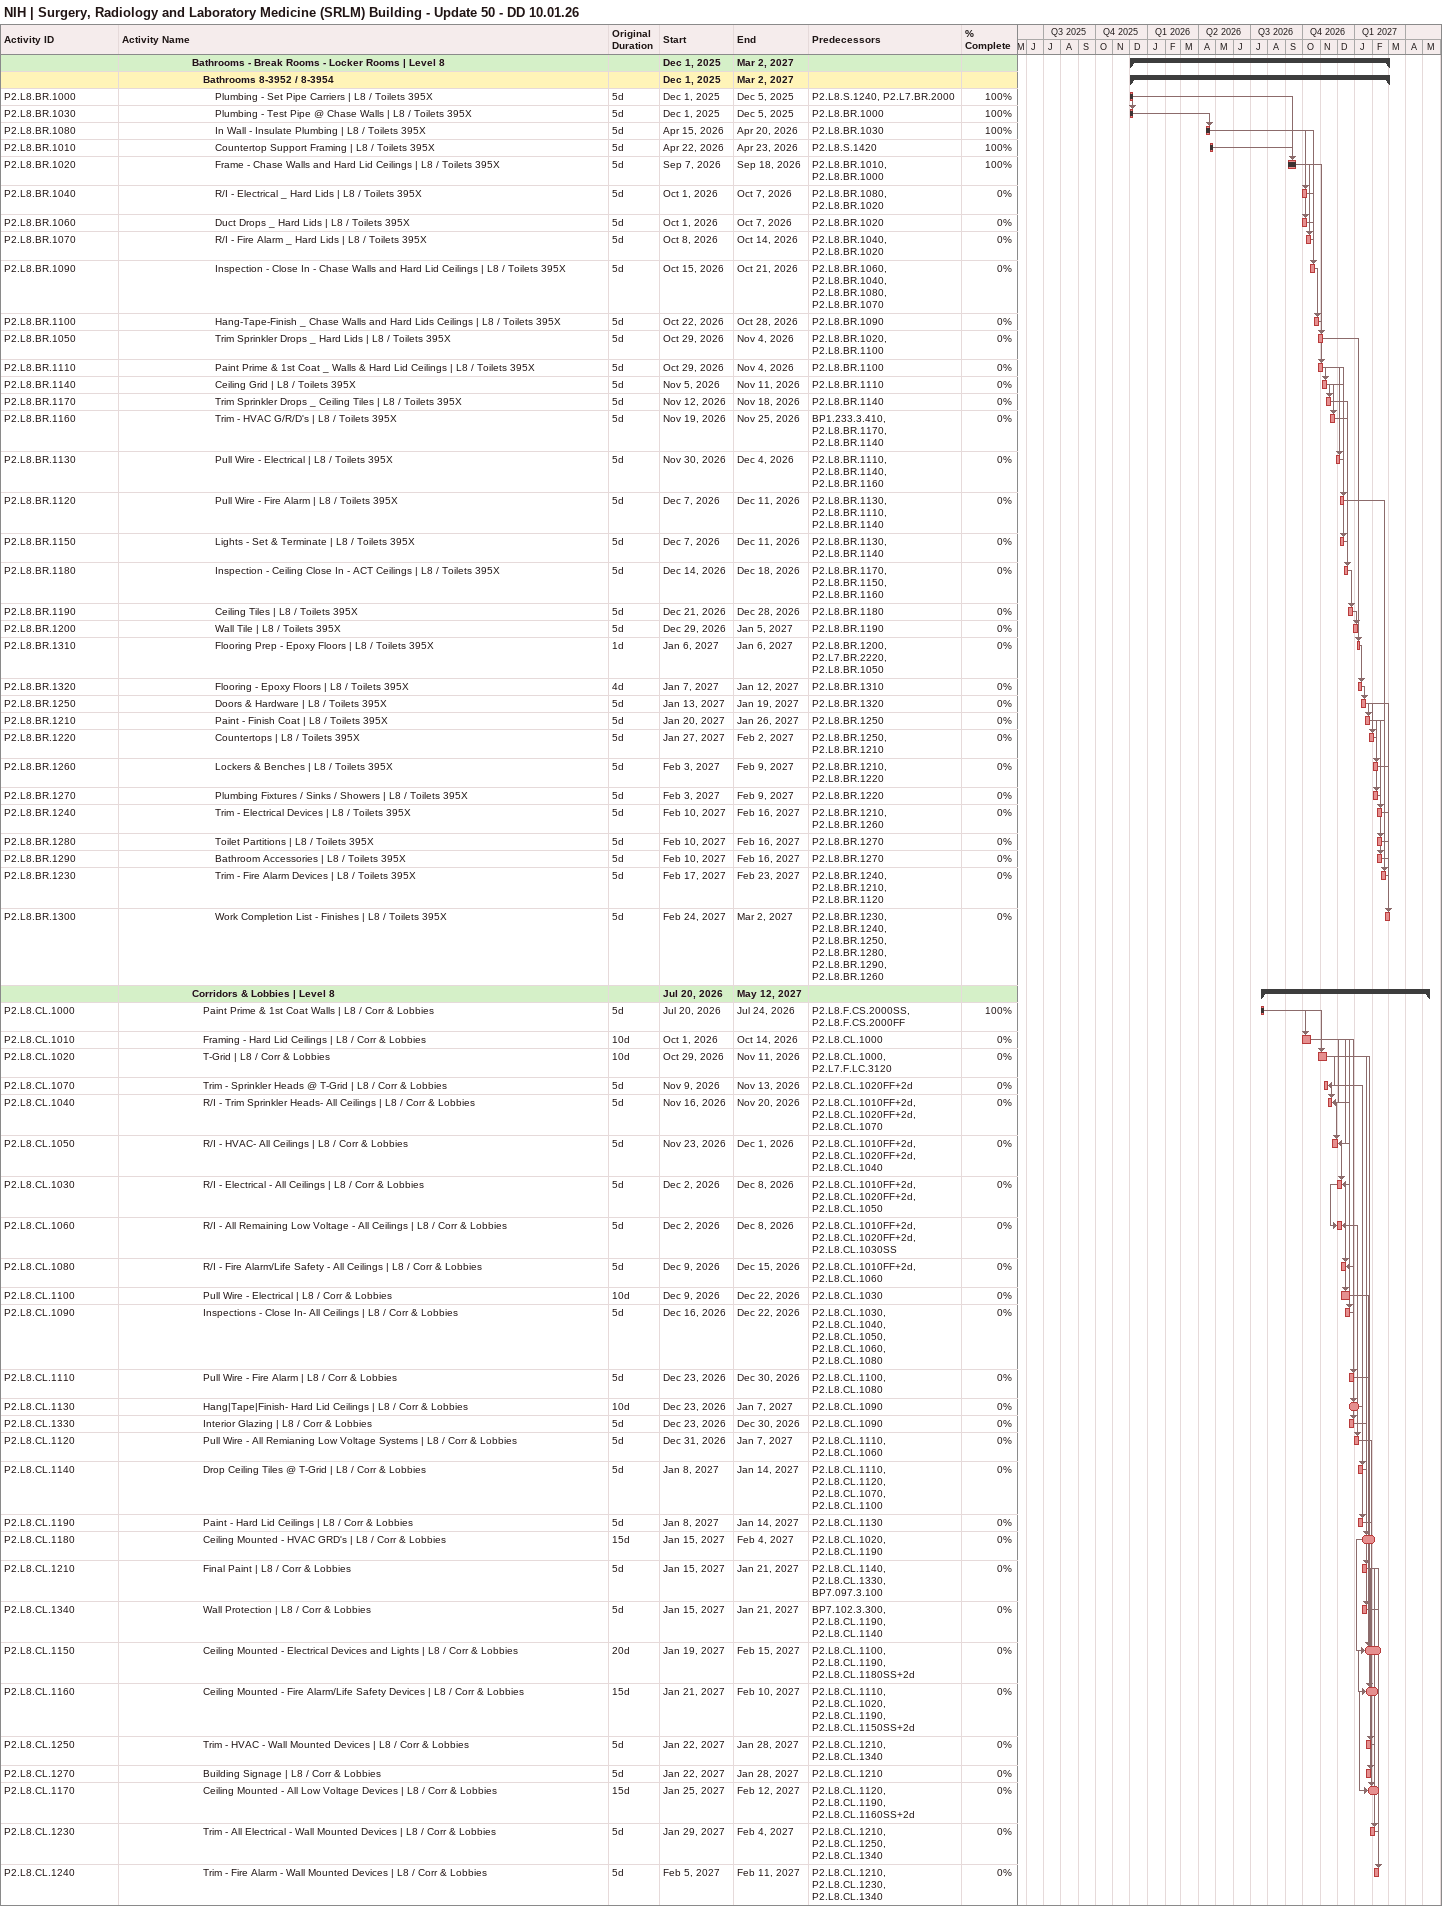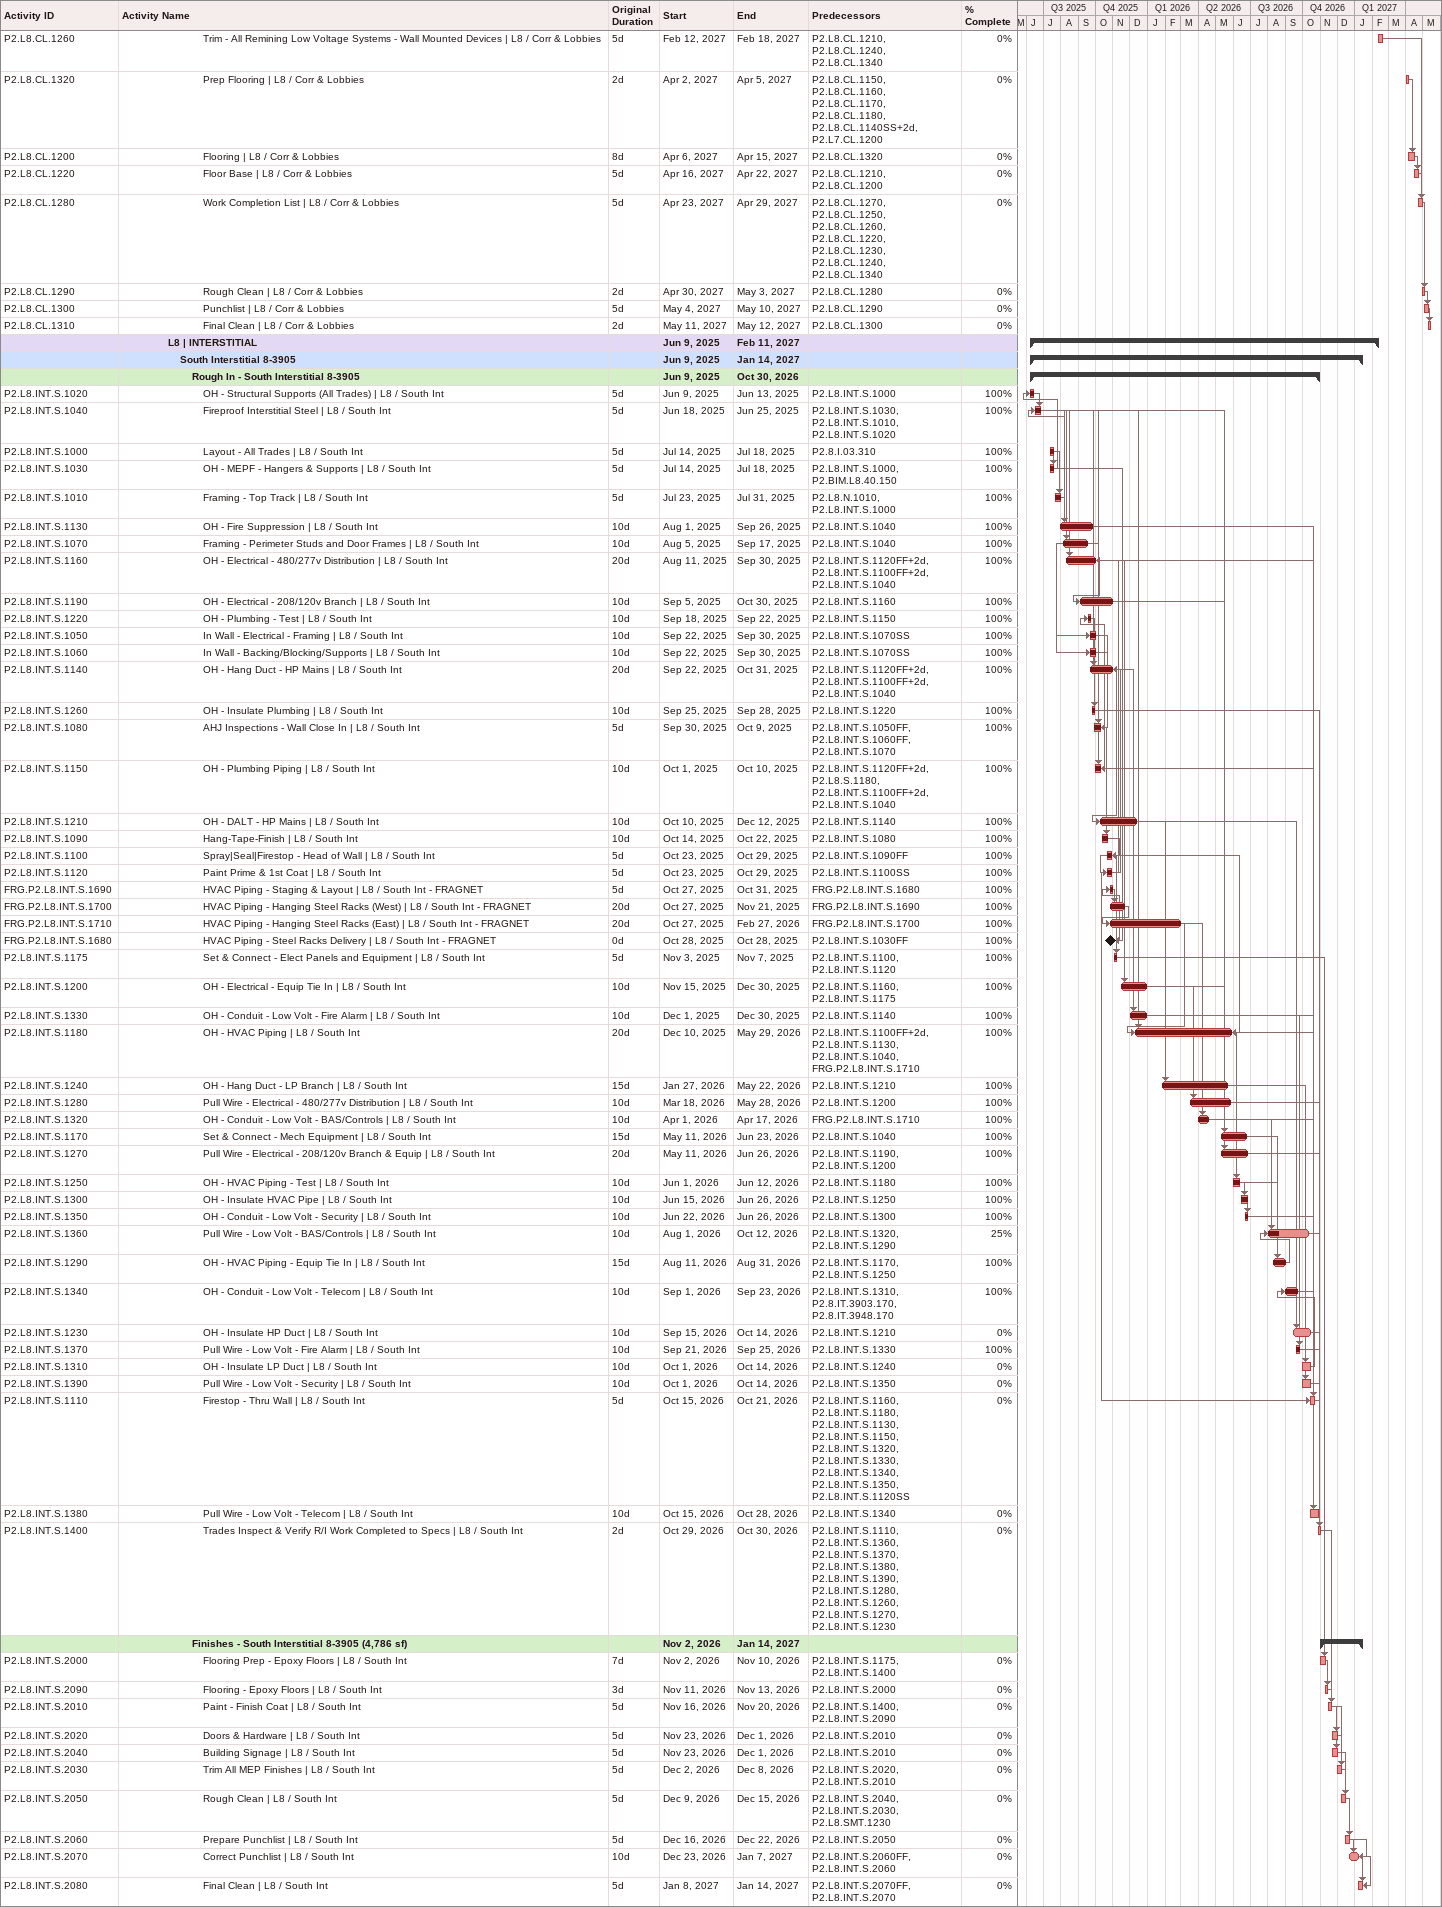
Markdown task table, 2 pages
NIH | Surgery, Radiology and Laboratory Medicine (SRLM) Building - Update 50 - DD 10.01.26

| ID | Level | Task | Original duration | Start | Finish | Predecessors | % complete |
|---|---|---|---|---|---|---|---|
|  | 7 | **Bathrooms - Break Rooms - Locker Rooms \| Level 8** |  | 2025-12-01 | 2027-03-02 |  |  |
|  | 8 | **Bathrooms 8-3952 / 8-3954** |  | 2025-12-01 | 2027-03-02 |  |  |
| P2.L8.BR.1000 | 9 | Plumbing - Set Pipe Carriers \| L8 / Toilets 395X | 5d | 2025-12-01 | 2025-12-05 | P2.L8.S.1240, P2.L7.BR.2000 | 100 |
| P2.L8.BR.1030 | 9 | Plumbing - Test Pipe @ Chase Walls \| L8 / Toilets 395X | 5d | 2025-12-01 | 2025-12-05 | P2.L8.BR.1000 | 100 |
| P2.L8.BR.1080 | 9 | In Wall - Insulate Plumbing \| L8 / Toilets 395X | 5d | 2026-04-15 | 2026-04-20 | P2.L8.BR.1030 | 100 |
| P2.L8.BR.1010 | 9 | Countertop Support Framing \| L8 / Toilets 395X | 5d | 2026-04-22 | 2026-04-23 | P2.L8.S.1420 | 100 |
| P2.L8.BR.1020 | 9 | Frame - Chase Walls and Hard Lid Ceilings \| L8 / Toilets 395X | 5d | 2026-09-07 | 2026-09-18 | P2.L8.BR.1010, P2.L8.BR.1000 | 100 |
| P2.L8.BR.1040 | 9 | R/I - Electrical _ Hard Lids \| L8 / Toilets 395X | 5d | 2026-10-01 | 2026-10-07 | P2.L8.BR.1080, P2.L8.BR.1020 | 0 |
| P2.L8.BR.1060 | 9 | Duct Drops _ Hard Lids \| L8 / Toilets 395X | 5d | 2026-10-01 | 2026-10-07 | P2.L8.BR.1020 | 0 |
| P2.L8.BR.1070 | 9 | R/I - Fire Alarm _ Hard Lids \| L8 / Toilets 395X | 5d | 2026-10-08 | 2026-10-14 | P2.L8.BR.1040, P2.L8.BR.1020 | 0 |
| P2.L8.BR.1090 | 9 | Inspection - Close In - Chase Walls and Hard Lid Ceilings \| L8 / Toilets 395X | 5d | 2026-10-15 | 2026-10-21 | P2.L8.BR.1060, P2.L8.BR.1040, P2.L8.BR.1080, P2.L8.BR.1070 | 0 |
| P2.L8.BR.1100 | 9 | Hang-Tape-Finish _ Chase Walls and Hard Lids Ceilings \| L8 / Toilets 395X | 5d | 2026-10-22 | 2026-10-28 | P2.L8.BR.1090 | 0 |
| P2.L8.BR.1050 | 9 | Trim Sprinkler Drops _ Hard Lids \| L8 / Toilets 395X | 5d | 2026-10-29 | 2026-11-04 | P2.L8.BR.1020, P2.L8.BR.1100 | 0 |
| P2.L8.BR.1110 | 9 | Paint Prime & 1st Coat _ Walls & Hard Lid Ceilings \| L8 / Toilets 395X | 5d | 2026-10-29 | 2026-11-04 | P2.L8.BR.1100 | 0 |
| P2.L8.BR.1140 | 9 | Ceiling Grid \| L8 / Toilets 395X | 5d | 2026-11-05 | 2026-11-11 | P2.L8.BR.1110 | 0 |
| P2.L8.BR.1170 | 9 | Trim Sprinkler Drops _ Ceiling Tiles \| L8 / Toilets 395X | 5d | 2026-11-12 | 2026-11-18 | P2.L8.BR.1140 | 0 |
| P2.L8.BR.1160 | 9 | Trim - HVAC G/R/D's \| L8 / Toilets 395X | 5d | 2026-11-19 | 2026-11-25 | BP1.233.3.410, P2.L8.BR.1170, P2.L8.BR.1140 | 0 |
| P2.L8.BR.1130 | 9 | Pull Wire - Electrical \| L8 / Toilets 395X | 5d | 2026-11-30 | 2026-12-04 | P2.L8.BR.1110, P2.L8.BR.1140, P2.L8.BR.1160 | 0 |
| P2.L8.BR.1120 | 9 | Pull Wire - Fire Alarm \| L8 / Toilets 395X | 5d | 2026-12-07 | 2026-12-11 | P2.L8.BR.1130, P2.L8.BR.1110, P2.L8.BR.1140 | 0 |
| P2.L8.BR.1150 | 9 | Lights - Set & Terminate \| L8 / Toilets 395X | 5d | 2026-12-07 | 2026-12-11 | P2.L8.BR.1130, P2.L8.BR.1140 | 0 |
| P2.L8.BR.1180 | 9 | Inspection - Ceiling Close In - ACT Ceilings \| L8 / Toilets 395X | 5d | 2026-12-14 | 2026-12-18 | P2.L8.BR.1170, P2.L8.BR.1150, P2.L8.BR.1160 | 0 |
| P2.L8.BR.1190 | 9 | Ceiling Tiles \| L8 / Toilets 395X | 5d | 2026-12-21 | 2026-12-28 | P2.L8.BR.1180 | 0 |
| P2.L8.BR.1200 | 9 | Wall Tile \| L8 / Toilets 395X | 5d | 2026-12-29 | 2027-01-05 | P2.L8.BR.1190 | 0 |
| P2.L8.BR.1310 | 9 | Flooring Prep - Epoxy Floors \| L8 / Toilets 395X | 1d | 2027-01-06 | 2027-01-06 | P2.L8.BR.1200, P2.L7.BR.2220, P2.L8.BR.1050 | 0 |
| P2.L8.BR.1320 | 9 | Flooring - Epoxy Floors \| L8 / Toilets 395X | 4d | 2027-01-07 | 2027-01-12 | P2.L8.BR.1310 | 0 |
| P2.L8.BR.1250 | 9 | Doors & Hardware \| L8 / Toilets 395X | 5d | 2027-01-13 | 2027-01-19 | P2.L8.BR.1320 | 0 |
| P2.L8.BR.1210 | 9 | Paint - Finish Coat \| L8 / Toilets 395X | 5d | 2027-01-20 | 2027-01-26 | P2.L8.BR.1250 | 0 |
| P2.L8.BR.1220 | 9 | Countertops \| L8 / Toilets 395X | 5d | 2027-01-27 | 2027-02-02 | P2.L8.BR.1250, P2.L8.BR.1210 | 0 |
| P2.L8.BR.1260 | 9 | Lockers & Benches \| L8 / Toilets 395X | 5d | 2027-02-03 | 2027-02-09 | P2.L8.BR.1210, P2.L8.BR.1220 | 0 |
| P2.L8.BR.1270 | 9 | Plumbing Fixtures / Sinks / Showers \| L8 / Toilets 395X | 5d | 2027-02-03 | 2027-02-09 | P2.L8.BR.1220 | 0 |
| P2.L8.BR.1240 | 9 | Trim - Electrical Devices \| L8 / Toilets 395X | 5d | 2027-02-10 | 2027-02-16 | P2.L8.BR.1210, P2.L8.BR.1260 | 0 |
| P2.L8.BR.1280 | 9 | Toilet Partitions \| L8 / Toilets 395X | 5d | 2027-02-10 | 2027-02-16 | P2.L8.BR.1270 | 0 |
| P2.L8.BR.1290 | 9 | Bathroom Accessories \| L8 / Toilets 395X | 5d | 2027-02-10 | 2027-02-16 | P2.L8.BR.1270 | 0 |
| P2.L8.BR.1230 | 9 | Trim - Fire Alarm Devices \| L8 / Toilets 395X | 5d | 2027-02-17 | 2027-02-23 | P2.L8.BR.1240, P2.L8.BR.1210, P2.L8.BR.1120 | 0 |
| P2.L8.BR.1300 | 9 | Work Completion List - Finishes \| L8 / Toilets 395X | 5d | 2027-02-24 | 2027-03-02 | P2.L8.BR.1230, P2.L8.BR.1240, P2.L8.BR.1250, P2.L8.BR.1280, P2.L8.BR.1290, P2.L8.BR.1260 | 0 |
|  | 7 | **Corridors & Lobbies \| Level 8** |  | 2026-07-20 | 2027-05-12 |  |  |
| P2.L8.CL.1000 | 8 | Paint Prime & 1st Coat Walls \| L8 / Corr & Lobbies | 5d | 2026-07-20 | 2026-07-24 | P2.L8.F.CS.2000SS, P2.L8.F.CS.2000FF | 100 |
| P2.L8.CL.1010 | 8 | Framing - Hard Lid Ceilings \| L8 / Corr & Lobbies | 10d | 2026-10-01 | 2026-10-14 | P2.L8.CL.1000 | 0 |
| P2.L8.CL.1020 | 8 | T-Grid \| L8 / Corr & Lobbies | 10d | 2026-10-29 | 2026-11-11 | P2.L8.CL.1000, P2.L7.F.LC.3120 | 0 |
| P2.L8.CL.1070 | 8 | Trim - Sprinkler Heads @ T-Grid \| L8 / Corr & Lobbies | 5d | 2026-11-09 | 2026-11-13 | P2.L8.CL.1020FF+2d | 0 |
| P2.L8.CL.1040 | 8 | R/I - Trim Sprinkler Heads- All Ceilings \| L8 / Corr & Lobbies | 5d | 2026-11-16 | 2026-11-20 | P2.L8.CL.1010FF+2d, P2.L8.CL.1020FF+2d, P2.L8.CL.1070 | 0 |
| P2.L8.CL.1050 | 8 | R/I - HVAC- All Ceilings \| L8 / Corr & Lobbies | 5d | 2026-11-23 | 2026-12-01 | P2.L8.CL.1010FF+2d, P2.L8.CL.1020FF+2d, P2.L8.CL.1040 | 0 |
| P2.L8.CL.1030 | 8 | R/I - Electrical - All Ceilings \| L8 / Corr & Lobbies | 5d | 2026-12-02 | 2026-12-08 | P2.L8.CL.1010FF+2d, P2.L8.CL.1020FF+2d, P2.L8.CL.1050 | 0 |
| P2.L8.CL.1060 | 8 | R/I - All Remaining Low Voltage - All Ceilings \| L8 / Corr & Lobbies | 5d | 2026-12-02 | 2026-12-08 | P2.L8.CL.1010FF+2d, P2.L8.CL.1020FF+2d, P2.L8.CL.1030SS | 0 |
| P2.L8.CL.1080 | 8 | R/I - Fire Alarm/Life Safety - All Ceilings \| L8 / Corr & Lobbies | 5d | 2026-12-09 | 2026-12-15 | P2.L8.CL.1010FF+2d, P2.L8.CL.1060 | 0 |
| P2.L8.CL.1100 | 8 | Pull Wire - Electrical \| L8 / Corr & Lobbies | 10d | 2026-12-09 | 2026-12-22 | P2.L8.CL.1030 | 0 |
| P2.L8.CL.1090 | 8 | Inspections - Close In- All Ceilings \| L8 / Corr & Lobbies | 5d | 2026-12-16 | 2026-12-22 | P2.L8.CL.1030, P2.L8.CL.1040, P2.L8.CL.1050, P2.L8.CL.1060, P2.L8.CL.1080 | 0 |
| P2.L8.CL.1110 | 8 | Pull Wire - Fire Alarm \| L8 / Corr & Lobbies | 5d | 2026-12-23 | 2026-12-30 | P2.L8.CL.1100, P2.L8.CL.1080 | 0 |
| P2.L8.CL.1130 | 8 | Hang\|Tape\|Finish- Hard Lid Ceilings \| L8 / Corr & Lobbies | 10d | 2026-12-23 | 2027-01-07 | P2.L8.CL.1090 | 0 |
| P2.L8.CL.1330 | 8 | Interior Glazing \| L8 / Corr & Lobbies | 5d | 2026-12-23 | 2026-12-30 | P2.L8.CL.1090 | 0 |
| P2.L8.CL.1120 | 8 | Pull Wire - All Remianing Low Voltage Systems \| L8 / Corr & Lobbies | 5d | 2026-12-31 | 2027-01-07 | P2.L8.CL.1110, P2.L8.CL.1060 | 0 |
| P2.L8.CL.1140 | 8 | Drop Ceiling Tiles @ T-Grid \| L8 / Corr & Lobbies | 5d | 2027-01-08 | 2027-01-14 | P2.L8.CL.1110, P2.L8.CL.1120, P2.L8.CL.1070, P2.L8.CL.1100 | 0 |
| P2.L8.CL.1190 | 8 | Paint - Hard Lid Ceilings \| L8 / Corr & Lobbies | 5d | 2027-01-08 | 2027-01-14 | P2.L8.CL.1130 | 0 |
| P2.L8.CL.1180 | 8 | Ceiling Mounted - HVAC GRD's \| L8 / Corr & Lobbies | 15d | 2027-01-15 | 2027-02-04 | P2.L8.CL.1020, P2.L8.CL.1190 | 0 |
| P2.L8.CL.1210 | 8 | Final Paint \| L8 / Corr & Lobbies | 5d | 2027-01-15 | 2027-01-21 | P2.L8.CL.1140, P2.L8.CL.1330, BP7.097.3.100 | 0 |
| P2.L8.CL.1340 | 8 | Wall Protection \| L8 / Corr & Lobbies | 5d | 2027-01-15 | 2027-01-21 | BP7.102.3.300, P2.L8.CL.1190, P2.L8.CL.1140 | 0 |
| P2.L8.CL.1150 | 8 | Ceiling Mounted - Electrical Devices and Lights \| L8 / Corr & Lobbies | 20d | 2027-01-19 | 2027-02-15 | P2.L8.CL.1100, P2.L8.CL.1190, P2.L8.CL.1180SS+2d | 0 |
| P2.L8.CL.1160 | 8 | Ceiling Mounted - Fire Alarm/Life Safety Devices \| L8 / Corr & Lobbies | 15d | 2027-01-21 | 2027-02-10 | P2.L8.CL.1110, P2.L8.CL.1020, P2.L8.CL.1190, P2.L8.CL.1150SS+2d | 0 |
| P2.L8.CL.1250 | 8 | Trim - HVAC - Wall Mounted Devices \| L8 / Corr & Lobbies | 5d | 2027-01-22 | 2027-01-28 | P2.L8.CL.1210, P2.L8.CL.1340 | 0 |
| P2.L8.CL.1270 | 8 | Building Signage \| L8 / Corr & Lobbies | 5d | 2027-01-22 | 2027-01-28 | P2.L8.CL.1210 | 0 |
| P2.L8.CL.1170 | 8 | Ceiling Mounted - All Low Voltage Devices \| L8 / Corr & Lobbies | 15d | 2027-01-25 | 2027-02-12 | P2.L8.CL.1120, P2.L8.CL.1190, P2.L8.CL.1160SS+2d | 0 |
| P2.L8.CL.1230 | 8 | Trim - All Electrical - Wall Mounted Devices \| L8 / Corr & Lobbies | 5d | 2027-01-29 | 2027-02-04 | P2.L8.CL.1210, P2.L8.CL.1250, P2.L8.CL.1340 | 0 |
| P2.L8.CL.1240 | 8 | Trim - Fire Alarm - Wall Mounted Devices \| L8 / Corr & Lobbies | 5d | 2027-02-05 | 2027-02-11 | P2.L8.CL.1210, P2.L8.CL.1230, P2.L8.CL.1340 | 0 |
| P2.L8.CL.1260 | 8 | Trim - All Remining Low Voltage Systems - Wall Mounted Devices \| L8 / Corr & Lobbies | 5d | 2027-02-12 | 2027-02-18 | P2.L8.CL.1210, P2.L8.CL.1240, P2.L8.CL.1340 | 0 |
| P2.L8.CL.1320 | 8 | Prep Flooring \| L8 / Corr & Lobbies | 2d | 2027-04-02 | 2027-04-05 | P2.L8.CL.1150, P2.L8.CL.1160, P2.L8.CL.1170, P2.L8.CL.1180, P2.L8.CL.1140SS+2d, P2.L7.CL.1200 | 0 |
| P2.L8.CL.1200 | 8 | Flooring \| L8 / Corr & Lobbies | 8d | 2027-04-06 | 2027-04-15 | P2.L8.CL.1320 | 0 |
| P2.L8.CL.1220 | 8 | Floor Base \| L8 / Corr & Lobbies | 5d | 2027-04-16 | 2027-04-22 | P2.L8.CL.1210, P2.L8.CL.1200 | 0 |
| P2.L8.CL.1280 | 8 | Work Completion List \| L8 / Corr & Lobbies | 5d | 2027-04-23 | 2027-04-29 | P2.L8.CL.1270, P2.L8.CL.1250, P2.L8.CL.1260, P2.L8.CL.1220, P2.L8.CL.1230, P2.L8.CL.1240, P2.L8.CL.1340 | 0 |
| P2.L8.CL.1290 | 8 | Rough Clean \| L8 / Corr & Lobbies | 2d | 2027-04-30 | 2027-05-03 | P2.L8.CL.1280 | 0 |
| P2.L8.CL.1300 | 8 | Punchlist \| L8 / Corr & Lobbies | 5d | 2027-05-04 | 2027-05-10 | P2.L8.CL.1290 | 0 |
| P2.L8.CL.1310 | 8 | Final Clean \| L8 / Corr & Lobbies | 2d | 2027-05-11 | 2027-05-12 | P2.L8.CL.1300 | 0 |
|  | 5 | **L8 \| INTERSTITIAL** |  | 2025-06-09 | 2027-02-11 |  |  |
|  | 6 | **South Interstitial 8-3905** |  | 2025-06-09 | 2027-01-14 |  |  |
|  | 7 | **Rough In - South Interstitial 8-3905** |  | 2025-06-09 | 2026-10-30 |  |  |
| P2.L8.INT.S.1020 | 8 | OH - Structural Supports (All Trades) \| L8 / South Int | 5d | 2025-06-09 | 2025-06-13 | P2.L8.INT.S.1000 | 100 |
| P2.L8.INT.S.1040 | 8 | Fireproof Interstitial Steel \| L8 / South Int | 5d | 2025-06-18 | 2025-06-25 | P2.L8.INT.S.1030, P2.L8.INT.S.1010, P2.L8.INT.S.1020 | 100 |
| P2.L8.INT.S.1000 | 8 | Layout - All Trades \| L8 / South Int | 5d | 2025-07-14 | 2025-07-18 | P2.8.I.03.310 | 100 |
| P2.L8.INT.S.1030 | 8 | OH - MEPF - Hangers & Supports \| L8 / South Int | 5d | 2025-07-14 | 2025-07-18 | P2.L8.INT.S.1000, P2.BIM.L8.40.150 | 100 |
| P2.L8.INT.S.1010 | 8 | Framing - Top Track \| L8 / South Int | 5d | 2025-07-23 | 2025-07-31 | P2.L8.N.1010, P2.L8.INT.S.1000 | 100 |
| P2.L8.INT.S.1130 | 8 | OH - Fire Suppression \| L8 / South Int | 10d | 2025-08-01 | 2025-09-26 | P2.L8.INT.S.1040 | 100 |
| P2.L8.INT.S.1070 | 8 | Framing - Perimeter Studs and Door Frames \| L8 / South Int | 10d | 2025-08-05 | 2025-09-17 | P2.L8.INT.S.1040 | 100 |
| P2.L8.INT.S.1160 | 8 | OH - Electrical - 480/277v Distribution \| L8 / South Int | 20d | 2025-08-11 | 2025-09-30 | P2.L8.INT.S.1120FF+2d, P2.L8.INT.S.1100FF+2d, P2.L8.INT.S.1040 | 100 |
| P2.L8.INT.S.1190 | 8 | OH - Electrical - 208/120v Branch \| L8 / South Int | 10d | 2025-09-05 | 2025-10-30 | P2.L8.INT.S.1160 | 100 |
| P2.L8.INT.S.1220 | 8 | OH - Plumbing - Test \| L8 / South Int | 10d | 2025-09-18 | 2025-09-22 | P2.L8.INT.S.1150 | 100 |
| P2.L8.INT.S.1050 | 8 | In Wall - Electrical - Framing \| L8 / South Int | 10d | 2025-09-22 | 2025-09-30 | P2.L8.INT.S.1070SS | 100 |
| P2.L8.INT.S.1060 | 8 | In Wall - Backing/Blocking/Supports \| L8 / South Int | 10d | 2025-09-22 | 2025-09-30 | P2.L8.INT.S.1070SS | 100 |
| P2.L8.INT.S.1140 | 8 | OH - Hang Duct - HP Mains \| L8 / South Int | 20d | 2025-09-22 | 2025-10-31 | P2.L8.INT.S.1120FF+2d, P2.L8.INT.S.1100FF+2d, P2.L8.INT.S.1040 | 100 |
| P2.L8.INT.S.1260 | 8 | OH - Insulate Plumbing \| L8 / South Int | 10d | 2025-09-25 | 2025-09-28 | P2.L8.INT.S.1220 | 100 |
| P2.L8.INT.S.1080 | 8 | AHJ Inspections - Wall Close In \| L8 / South Int | 5d | 2025-09-30 | 2025-10-09 | P2.L8.INT.S.1050FF, P2.L8.INT.S.1060FF, P2.L8.INT.S.1070 | 100 |
| P2.L8.INT.S.1150 | 8 | OH - Plumbing Piping \| L8 / South Int | 10d | 2025-10-01 | 2025-10-10 | P2.L8.INT.S.1120FF+2d, P2.L8.S.1180, P2.L8.INT.S.1100FF+2d, P2.L8.INT.S.1040 | 100 |
| P2.L8.INT.S.1210 | 8 | OH - DALT - HP Mains \| L8 / South Int | 10d | 2025-10-10 | 2025-12-12 | P2.L8.INT.S.1140 | 100 |
| P2.L8.INT.S.1090 | 8 | Hang-Tape-Finish \| L8 / South Int | 10d | 2025-10-14 | 2025-10-22 | P2.L8.INT.S.1080 | 100 |
| P2.L8.INT.S.1100 | 8 | Spray\|Seal\|Firestop - Head of Wall \| L8 / South Int | 5d | 2025-10-23 | 2025-10-29 | P2.L8.INT.S.1090FF | 100 |
| P2.L8.INT.S.1120 | 8 | Paint Prime & 1st Coat \| L8 / South Int | 5d | 2025-10-23 | 2025-10-29 | P2.L8.INT.S.1100SS | 100 |
| FRG.P2.L8.INT.S.1690 | 8 | HVAC Piping - Staging & Layout \| L8 / South Int - FRAGNET | 5d | 2025-10-27 | 2025-10-31 | FRG.P2.L8.INT.S.1680 | 100 |
| FRG.P2.L8.INT.S.1700 | 8 | HVAC Piping - Hanging Steel Racks (West) \| L8 / South Int - FRAGNET | 20d | 2025-10-27 | 2025-11-21 | FRG.P2.L8.INT.S.1690 | 100 |
| FRG.P2.L8.INT.S.1710 | 8 | HVAC Piping - Hanging Steel Racks (East) \| L8 / South Int - FRAGNET | 20d | 2025-10-27 | 2026-02-27 | FRG.P2.L8.INT.S.1700 | 100 |
| FRG.P2.L8.INT.S.1680 | 8 | HVAC Piping - Steel Racks Delivery \| L8 / South Int - FRAGNET | 0d | 2025-10-28 | 2025-10-28 | P2.L8.INT.S.1030FF | 100 |
| P2.L8.INT.S.1175 | 8 | Set & Connect - Elect Panels and Equipment \| L8 / South Int | 5d | 2025-11-03 | 2025-11-07 | P2.L8.INT.S.1100, P2.L8.INT.S.1120 | 100 |
| P2.L8.INT.S.1200 | 8 | OH - Electrical - Equip Tie In \| L8 / South Int | 10d | 2025-11-15 | 2025-12-30 | P2.L8.INT.S.1160, P2.L8.INT.S.1175 | 100 |
| P2.L8.INT.S.1330 | 8 | OH - Conduit - Low Volt - Fire Alarm \| L8 / South Int | 10d | 2025-12-01 | 2025-12-30 | P2.L8.INT.S.1140 | 100 |
| P2.L8.INT.S.1180 | 8 | OH - HVAC Piping \| L8 / South Int | 20d | 2025-12-10 | 2026-05-29 | P2.L8.INT.S.1100FF+2d, P2.L8.INT.S.1130, P2.L8.INT.S.1040, FRG.P2.L8.INT.S.1710 | 100 |
| P2.L8.INT.S.1240 | 8 | OH - Hang Duct - LP Branch \| L8 / South Int | 15d | 2026-01-27 | 2026-05-22 | P2.L8.INT.S.1210 | 100 |
| P2.L8.INT.S.1280 | 8 | Pull Wire - Electrical - 480/277v Distribution \| L8 / South Int | 10d | 2026-03-18 | 2026-05-28 | P2.L8.INT.S.1200 | 100 |
| P2.L8.INT.S.1320 | 8 | OH - Conduit - Low Volt - BAS/Controls \| L8 / South Int | 10d | 2026-04-01 | 2026-04-17 | FRG.P2.L8.INT.S.1710 | 100 |
| P2.L8.INT.S.1170 | 8 | Set & Connect - Mech Equipment \| L8 / South Int | 15d | 2026-05-11 | 2026-06-23 | P2.L8.INT.S.1040 | 100 |
| P2.L8.INT.S.1270 | 8 | Pull Wire - Electrical - 208/120v Branch & Equip \| L8 / South Int | 20d | 2026-05-11 | 2026-06-26 | P2.L8.INT.S.1190, P2.L8.INT.S.1200 | 100 |
| P2.L8.INT.S.1250 | 8 | OH - HVAC Piping - Test \| L8 / South Int | 10d | 2026-06-01 | 2026-06-12 | P2.L8.INT.S.1180 | 100 |
| P2.L8.INT.S.1300 | 8 | OH - Insulate HVAC Pipe \| L8 / South Int | 10d | 2026-06-15 | 2026-06-26 | P2.L8.INT.S.1250 | 100 |
| P2.L8.INT.S.1350 | 8 | OH - Conduit - Low Volt - Security \| L8 / South Int | 10d | 2026-06-22 | 2026-06-26 | P2.L8.INT.S.1300 | 100 |
| P2.L8.INT.S.1360 | 8 | Pull Wire - Low Volt - BAS/Controls \| L8 / South Int | 10d | 2026-08-01 | 2026-10-12 | P2.L8.INT.S.1320, P2.L8.INT.S.1290 | 25 |
| P2.L8.INT.S.1290 | 8 | OH - HVAC Piping - Equip Tie In \| L8 / South Int | 15d | 2026-08-11 | 2026-08-31 | P2.L8.INT.S.1170, P2.L8.INT.S.1250 | 100 |
| P2.L8.INT.S.1340 | 8 | OH - Conduit - Low Volt - Telecom \| L8 / South Int | 10d | 2026-09-01 | 2026-09-23 | P2.L8.INT.S.1310, P2.8.IT.3903.170, P2.8.IT.3948.170 | 100 |
| P2.L8.INT.S.1230 | 8 | OH - Insulate HP Duct \| L8 / South Int | 10d | 2026-09-15 | 2026-10-14 | P2.L8.INT.S.1210 | 0 |
| P2.L8.INT.S.1370 | 8 | Pull Wire - Low Volt - Fire Alarm \| L8 / South Int | 10d | 2026-09-21 | 2026-09-25 | P2.L8.INT.S.1330 | 100 |
| P2.L8.INT.S.1310 | 8 | OH - Insulate LP Duct \| L8 / South Int | 10d | 2026-10-01 | 2026-10-14 | P2.L8.INT.S.1240 | 0 |
| P2.L8.INT.S.1390 | 8 | Pull Wire - Low Volt - Security \| L8 / South Int | 10d | 2026-10-01 | 2026-10-14 | P2.L8.INT.S.1350 | 0 |
| P2.L8.INT.S.1110 | 8 | Firestop - Thru Wall \| L8 / South Int | 5d | 2026-10-15 | 2026-10-21 | P2.L8.INT.S.1160, P2.L8.INT.S.1180, P2.L8.INT.S.1130, P2.L8.INT.S.1150, P2.L8.INT.S.1320, P2.L8.INT.S.1330, P2.L8.INT.S.1340, P2.L8.INT.S.1350, P2.L8.INT.S.1120SS | 0 |
| P2.L8.INT.S.1380 | 8 | Pull Wire - Low Volt - Telecom \| L8 / South Int | 10d | 2026-10-15 | 2026-10-28 | P2.L8.INT.S.1340 | 0 |
| P2.L8.INT.S.1400 | 8 | Trades Inspect & Verify R/I Work Completed to Specs \| L8 / South Int | 2d | 2026-10-29 | 2026-10-30 | P2.L8.INT.S.1110, P2.L8.INT.S.1360, P2.L8.INT.S.1370, P2.L8.INT.S.1380, P2.L8.INT.S.1390, P2.L8.INT.S.1280, P2.L8.INT.S.1260, P2.L8.INT.S.1270, P2.L8.INT.S.1230 | 0 |
|  | 7 | **Finishes - South Interstitial 8-3905 (4,786 sf)** |  | 2026-11-02 | 2027-01-14 |  |  |
| P2.L8.INT.S.2000 | 8 | Flooring Prep - Epoxy Floors \| L8 / South Int | 7d | 2026-11-02 | 2026-11-10 | P2.L8.INT.S.1175, P2.L8.INT.S.1400 | 0 |
| P2.L8.INT.S.2090 | 8 | Flooring - Epoxy Floors \| L8 / South Int | 3d | 2026-11-11 | 2026-11-13 | P2.L8.INT.S.2000 | 0 |
| P2.L8.INT.S.2010 | 8 | Paint - Finish Coat \| L8 / South Int | 5d | 2026-11-16 | 2026-11-20 | P2.L8.INT.S.1400, P2.L8.INT.S.2090 | 0 |
| P2.L8.INT.S.2020 | 8 | Doors & Hardware \| L8 / South Int | 5d | 2026-11-23 | 2026-12-01 | P2.L8.INT.S.2010 | 0 |
| P2.L8.INT.S.2040 | 8 | Building Signage \| L8 / South Int | 5d | 2026-11-23 | 2026-12-01 | P2.L8.INT.S.2010 | 0 |
| P2.L8.INT.S.2030 | 8 | Trim All MEP Finishes \| L8 / South Int | 5d | 2026-12-02 | 2026-12-08 | P2.L8.INT.S.2020, P2.L8.INT.S.2010 | 0 |
| P2.L8.INT.S.2050 | 8 | Rough Clean \| L8 / South Int | 5d | 2026-12-09 | 2026-12-15 | P2.L8.INT.S.2040, P2.L8.INT.S.2030, P2.L8.SMT.1230 | 0 |
| P2.L8.INT.S.2060 | 8 | Prepare Punchlist \| L8 / South Int | 5d | 2026-12-16 | 2026-12-22 | P2.L8.INT.S.2050 | 0 |
| P2.L8.INT.S.2070 | 8 | Correct Punchlist \| L8 / South Int | 10d | 2026-12-23 | 2027-01-07 | P2.L8.INT.S.2060FF, P2.L8.INT.S.2060 | 0 |
| P2.L8.INT.S.2080 | 8 | Final Clean \| L8 / South Int | 5d | 2027-01-08 | 2027-01-14 | P2.L8.INT.S.2070FF, P2.L8.INT.S.2070 | 0 |
